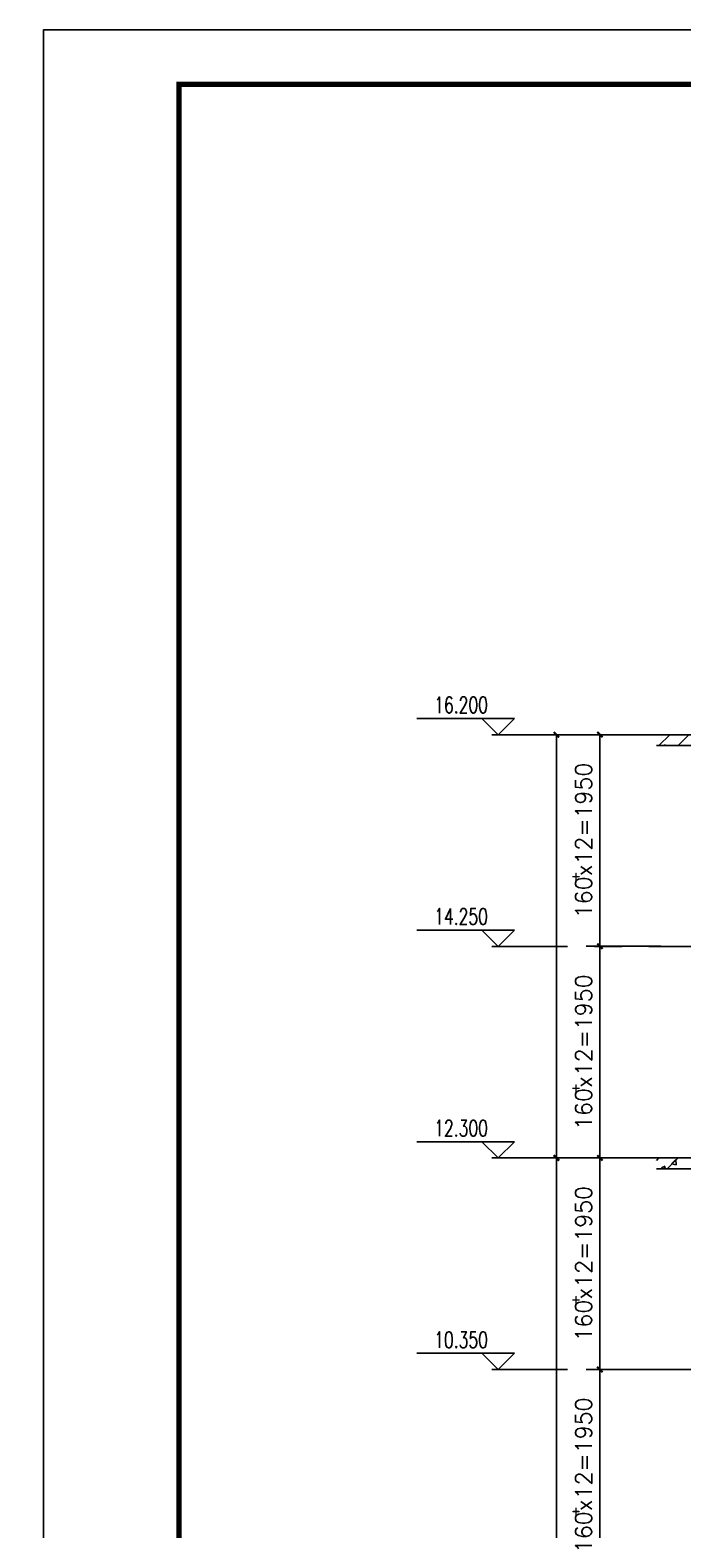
# Model space of a CAD drawing. Extents: x -4968480 to 5598971, y -5343220 to -29066.
# Drawn here: x 269488 to 275497, y -42880 to -29066 of the extents above; entities that cross this region are included whole.
import ezdxf

# ---------------------------------------------------------------- set-up
doc = ezdxf.new("R2010")
doc.units = 0
doc.header["$LTSCALE"] = 1000
doc.header["$MEASUREMENT"] = 0
doc.linetypes.add('CENTER', pattern=[2, 1.25, -0.25, 0.25, -0.25])
doc.layers.get('0').update_dxf_attribs({"linetype": 'CONTINUOUS'})
doc.layers.get('Defpoints').update_dxf_attribs({"linetype": 'CONTINUOUS'})
for name, color, linetype in [('DOTE', 1, 'CENTER'), ('PUB_DIM', 3, 'CONTINUOUS'), ('PUB_TEXT', 7, 'CONTINUOUS'), ('WALL', 2, 'CONTINUOUS')]:
    doc.layers.add(name, color=color, linetype=linetype)
doc.styles.add('_TCH_DIM', font='SIMPLEX', dxfattribs={"bigfont": 'GBCBIG'})
doc.styles.add('宋体', font='GBENOR', dxfattribs={"bigfont": 'GBCBIG'})
doc.dimstyles.new('DIMN', dxfattribs={"dimtxt": 300, "dimasz": 100, "dimexe": 250, "dimexo": 300, "dimgap": 150, "dimtad": 1, "dimdec": 0, "dimzin": 0, "dimdsep": 46, "dimtxsty": '_TCH_DIM', "dimblk": 'ARCHTICK', "dimcen": 0.09, "dimclrt": 7, "dimazin": 2, "dimtfac": 1, "dimtdec": 0, "dimtix": 1, "dimtmove": 2, "dimatfit": 3, "dimldrblk": 'ARCHTICK', "dimfxl": 1, "dimtolj": 1, "dimtzin": 0, "dimarcsym": 0})

# ---------------------------------------------------------------- blocks, each defined once
blk = doc.blocks.new('_ArchTick')
at = {"color": 0, "linetype": 'ByBlock', "const_width": 0.4}
blk.add_lwpolyline([(-0.5, -0.5), (0.5, 0.5)], dxfattribs=at)
blk = doc.blocks.new('*D36')
at = {"layer": 'Defpoints', "color": 0, "transparency": 16777216}
for p in [(274740, -35560), (275452, -35560, -24317), (275452, -37510, -24317)]:
    blk.add_point(p, dxfattribs=at)
at = {"layer": 'PUB_DIM', "color": 0, "lineweight": -2, "transparency": 16777216}
for p, q in [((275302, -35560), (274615, -35560)), ((274740, -37510), (274740, -35560)), ((275302, -37510), (274615, -37510))]:
    blk.add_line(p, q, dxfattribs=at)
at = {"layer": 'PUB_DIM', "color": 0, "lineweight": -2, "transparency": 16777216, "xscale": 50, "yscale": 50, "zscale": 50}
for p, rotation in [((274740, -35560), 90), ((274740, -37510), 270)]:
    blk.add_blockref('_ArchTick', p, dxfattribs=dict(at, rotation=rotation))
at = {"layer": 'PUB_DIM', "color": 7, "transparency": 16777216, "insert": (274590, -36535), "char_height": 150, "attachment_point": 5, "rotation": 90, "style": '_TCH_DIM'}
blk.add_mtext('\\A1;160x12=1950', dxfattribs=at)
blk = doc.blocks.new('*D37')
at = {"layer": 'Defpoints', "color": 0, "transparency": 16777216}
for p in [(274740, -37510), (275452, -37510, -24317), (275452, -39460, -24317)]:
    blk.add_point(p, dxfattribs=at)
at = {"layer": 'PUB_DIM', "color": 0, "lineweight": -2, "transparency": 16777216}
for p, q in [((275302, -37510), (274615, -37510)), ((274740, -39460), (274740, -37510)), ((275302, -39460), (274615, -39460))]:
    blk.add_line(p, q, dxfattribs=at)
at = {"layer": 'PUB_DIM', "color": 0, "lineweight": -2, "transparency": 16777216, "xscale": 50, "yscale": 50, "zscale": 50}
for p, rotation in [((274740, -37510), 90), ((274740, -39460), 270)]:
    blk.add_blockref('_ArchTick', p, dxfattribs=dict(at, rotation=rotation))
at = {"layer": 'PUB_DIM', "color": 7, "transparency": 16777216, "insert": (274590, -38485), "char_height": 150, "attachment_point": 5, "rotation": 90, "style": '_TCH_DIM'}
blk.add_mtext('\\A1;160x12=1950', dxfattribs=at)
blk = doc.blocks.new('*D38')
at = {"layer": 'Defpoints', "color": 0, "transparency": 16777216}
for p in [(274740, -39460), (275452, -39460, -24317), (275452, -41410, -24317)]:
    blk.add_point(p, dxfattribs=at)
at = {"layer": 'PUB_DIM', "color": 0, "lineweight": -2, "transparency": 16777216}
for p, q in [((275302, -39460), (274615, -39460)), ((274740, -41410), (274740, -39460)), ((275302, -41410), (274615, -41410))]:
    blk.add_line(p, q, dxfattribs=at)
at = {"layer": 'PUB_DIM', "color": 0, "lineweight": -2, "transparency": 16777216, "xscale": 50, "yscale": 50, "zscale": 50}
for p, rotation in [((274740, -39460), 90), ((274740, -41410), 270)]:
    blk.add_blockref('_ArchTick', p, dxfattribs=dict(at, rotation=rotation))
at = {"layer": 'PUB_DIM', "color": 7, "transparency": 16777216, "insert": (274590, -40435), "char_height": 150, "attachment_point": 5, "rotation": 90, "style": '_TCH_DIM'}
blk.add_mtext('\\A1;160x12=1950', dxfattribs=at)
blk = doc.blocks.new('*D39')
at = {"layer": 'Defpoints', "color": 0, "transparency": 16777216}
for p in [(274740, -41410), (275452, -41410, -24317), (275452, -43360, -24317)]:
    blk.add_point(p, dxfattribs=at)
at = {"layer": 'PUB_DIM', "color": 0, "lineweight": -2, "transparency": 16777216}
for p, q in [((275302, -41410), (274615, -41410)), ((274740, -43360), (274740, -41410)), ((275302, -43360), (274615, -43360))]:
    blk.add_line(p, q, dxfattribs=at)
at = {"layer": 'PUB_DIM', "color": 0, "lineweight": -2, "transparency": 16777216, "xscale": 50, "yscale": 50, "zscale": 50}
for p, rotation in [((274740, -41410), 90), ((274740, -43360), 270)]:
    blk.add_blockref('_ArchTick', p, dxfattribs=dict(at, rotation=rotation))
at = {"layer": 'PUB_DIM', "color": 7, "transparency": 16777216, "insert": (274590, -42385), "char_height": 150, "attachment_point": 5, "rotation": 90, "style": '_TCH_DIM'}
blk.add_mtext('\\A1;160x12=1950', dxfattribs=at)

msp = doc.modelspace()

# ---------------------------------------------------------------- linework, layer by layer
at = {"color": 8}
for p, q in [((275284.3, -35660.4), (275384.3, -35560.4)), ((275299.7, -35614.8), (275299.7, -35614.8)), ((275310.2, -35584.1), (275310.2, -35584.1)), ((275385, -35562.6), (275385, -35562.6)), ((275450.6, -35560.4), (275451.7, -35560.5)), ((275451.6, -35560.7), (275451.6, -35560.4)), ((275461.1, -35660.4), (275561.1, -35560.4)), ((275325.3, -35660.4), (275345.4, -35652.7)), ((275342.8, -35660.4), (275345.3, -35652.9)), ((275262.5, -39482.5), (275284.6, -39460.4)), ((275275.4, -39475.8), (275275.4, -39475.8)), ((275361.4, -39560.4), (275461.4, -39460.4)), ((275399.7, -39516), (275438.6, -39475.4)), ((275444.1, -39523.1), (275438.6, -39475.6)), ((275307.1, -39551.1), (275342.1, -39537.6)), ((275307.1, -39551.1), (275320.9, -39560.4)), ((275334.5, -39560.4), (275342, -39537.8)), ((275399.7, -39516), (275444.1, -39522.9))]:
    msp.add_line(p, q, dxfattribs=at)
at = {"elevation": -24317.3}
msp.add_lwpolyline([(269611.7, -58766.1), (269611.7, -29066.1), (311661.7, -29066.1), (311661.7, -58766.1)], close=True, dxfattribs=at)
at = {"const_width": 50, "elevation": -24317.3}
msp.add_lwpolyline([(270861.7, -58266.1), (311161.7, -58266.1), (311161.7, -29566.1), (270861.7, -29566.1)], close=True, dxfattribs=at)
at = {"layer": 'DOTE'}
for p, q in [((277028.1, -35560.4, -24317.3), (273926.6, -35560.4, -24317.3)), ((282441.7, -37510.4, -24317.3), (273926.6, -37510.4, -24317.3)), ((277028.1, -39460.4, -24317.3), (273926.6, -39460.4, -24317.3)), ((282441.7, -41410.4, -24317.3), (273926.6, -41410.4, -24317.3))]:
    msp.add_line(p, q, dxfattribs=at)
at = {"layer": 'PUB_DIM'}
for p, q in [((273953.4, -35410.4, -24317.3), (273053.4, -35410.4, -24317.3)), ((273803.4, -35560.4, -24317.3), (273653.4, -35410.4, -24317.3)), ((273803.4, -35560.4, -24317.3), (273953.4, -35410.4, -24317.3)), ((273926.6, -35560.4, -24317.3), (273745.1, -35560.4, -24317.3)), ((275313.8, -35560.4), (274214.4, -35560.4)), ((274339.4, -39460.4), (274339.4, -35560.4)), ((273953.4, -37360.4, -24317.3), (273053.4, -37360.4, -24317.3)), ((273803.4, -37510.4, -24317.3), (273653.4, -37360.4, -24317.3)), ((273803.4, -37510.4, -24317.3), (273953.4, -37360.4, -24317.3)), ((273926.6, -37510.4, -24317.3), (273745.1, -37510.4, -24317.3)), ((273953.4, -39310.4, -24317.3), (273053.4, -39310.4, -24317.3)), ((273803.4, -39460.4, -24317.3), (273653.4, -39310.4, -24317.3)), ((273803.4, -39460.4, -24317.3), (273953.4, -39310.4, -24317.3)), ((273926.6, -39460.4, -24317.3), (273745.1, -39460.4, -24317.3)), ((275313.8, -39460.4), (274214.4, -39460.4)), ((275313.8, -39460.4), (274214.4, -39460.4)), ((274339.4, -43360.4), (274339.4, -39460.4)), ((273953.4, -41260.4, -24317.3), (273053.4, -41260.4, -24317.3)), ((273803.4, -41410.4, -24317.3), (273653.4, -41260.4, -24317.3)), ((273803.4, -41410.4, -24317.3), (273953.4, -41260.4, -24317.3)), ((273926.6, -41410.4, -24317.3), (273745.1, -41410.4, -24317.3))]:
    msp.add_line(p, q, dxfattribs=at)
at = {"layer": 'WALL'}
for p, q in [((278496.3, -35560.4, -24317.3), (275261.1, -35560.4, -24317.3)), ((276246.3, -35660.4, -24317.3), (275261.1, -35660.4, -24317.3)), ((278496.3, -39460.4, -24317.3), (275261.1, -39460.4, -24317.3)), ((276246.3, -39560.4, -24317.3), (275261.1, -39560.4, -24317.3))]:
    msp.add_line(p, q, dxfattribs=at)

# ---------------------------------------------------------------- block references
at = {"layer": 'PUB_DIM', "xscale": 50, "yscale": 50, "zscale": 50}
for p, rotation in [((274339.4, -35560.4), 90), ((274339.4, -39460.4), 270), ((274339.4, -39460.4), 90)]:
    msp.add_blockref('_ArchTick', p, dxfattribs=dict(at, rotation=rotation))

# ---------------------------------------------------------------- texts
at = {"style": '宋体'}
for p in [(274476.3, -36928.2, 44800.3), (274476.3, -38878.2, 44800.3), (274476.3, -40828.2, 44800.3), (274476.3, -42778.2, 44800.3)]:
    msp.add_text('+', height=150, dxfattribs=at).set_placement(p)
at = {"layer": 'PUB_TEXT', "style": '_TCH_DIM', "width": 0.705882}
for s, p in [('16.200', (273213.4, -35360.4, -24317.3)), ('14.250', (273213.4, -37310.4, -24317.3)), ('12.300', (273213.4, -39260.4, -24317.3)), ('10.350', (273213.4, -41210.4, -24317.3))]:
    msp.add_text(s, height=148.75, dxfattribs=at).set_placement(p)

# ---------------------------------------------------------------- dimensions: what is measured, and where the dimension line sits
at = {"layer": 'PUB_DIM'}
for p1, p2, picture, middle in [((275451.7, -37510.4, -1917.2), (275451.7, -35560.4, -1917.2), '*D36', (274589.9, -36535.4, 22400.2)), ((275451.7, -39460.4, -1917.2), (275451.7, -37510.4, -1917.2), '*D37', (274589.9, -38485.4, 22400.2)), ((275451.7, -41410.4, -1917.2), (275451.7, -39460.4, -1917.2), '*D38', (274589.9, -40435.4, 22400.2)), ((275451.7, -43360.4, -1917.2), (275451.7, -41410.4, -1917.2), '*D39', (274589.9, -42385.4, 22400.2))]:
    dim = msp.add_aligned_dim(p1=p1, p2=p2, distance=711.9, text='160x12=1950', dimstyle='DIMN', override={"dimscale": 0.5}, dxfattribs=at)
    dim.commit()
    dim.dimension.update_dxf_attribs({"geometry": picture, "text_midpoint": middle})

doc.saveas('drawing.dxf')
